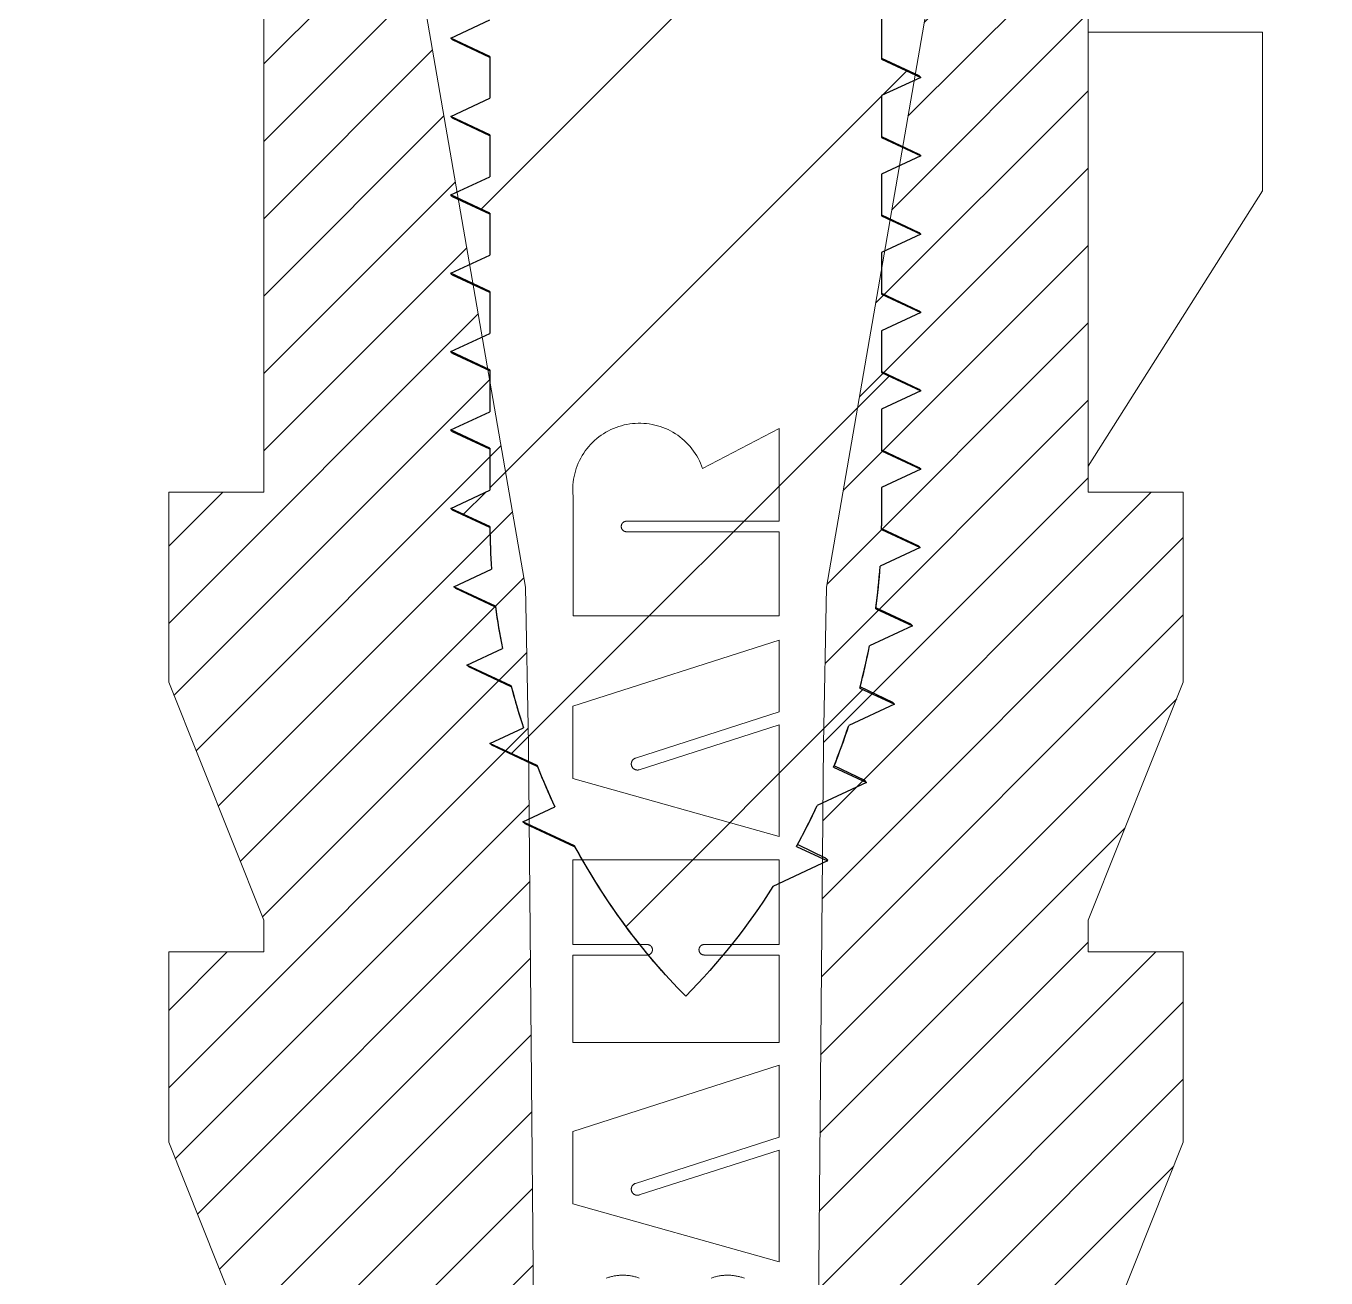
# Model space of a CAD drawing. Header units: millimetres. Extents: x 0 to 1787, y -410 to 0.
# Drawn here: x 1588.84 to 1597.14, y -301.72 to -293.73 of the extents above; entities that cross this region are included whole.
import ezdxf

# ---------------------------------------------------------------- set-up
doc = ezdxf.new("R2010")
doc.units = ezdxf.units.MM
doc.header["$MEASUREMENT"] = 0
doc.layers.get('0').update_dxf_attribs({"linetype": 'CONTINUOUS'})
doc.layers.add('hatch', color=56, linetype='CONTINUOUS', lineweight=9)
doc.layers.add('part', color=7, linetype='CONTINUOUS', lineweight=20)

# ---------------------------------------------------------------- blocks, each defined once
blk = doc.blocks.new('*U23')
at = {"layer": 'hatch'}
h = blk.add_hatch(dxfattribs=at)
h.set_pattern_fill('DEFAULT__3', color=2, scale=0.34925, angle=45, style=0)
h.set_pattern_definition([(45, (-417.5015, -92.55667), (-0.24695704, 0.24695704), [])])
edge = h.paths.add_edge_path()
edge.add_line((0.9994, -14.168), (2.5731, -5.06))
edge.add_line((2.5731, -5.06), (2.6692, -0.3569))
edge.add_spline(control_points=[(2.6692, -0.3569), (2.6735, -0.1469), (2.8235, 0), (3.0335, 0)], knot_values=[0, 0, 0, 0, 1, 1, 1, 1], degree=3, periodic=0)
edge.add_line((3.0335, 0), (4.1872, 0))
edge.add_line((4.1872, 0), (4.1872, -0.2024))
edge.add_line((4.1872, -0.2024), (3.0234, -0.8372))
edge.add_line((3.0234, -0.8372), (3.0234, -3.7444))
edge.add_line((3.0234, -3.7444), (3.2764, -5.9708))
edge.add_line((3.2764, -5.9708), (2.6692, -7.4888))
edge.add_line((2.6692, -7.4888), (2.6692, -7.6912))
edge.add_line((2.6692, -7.6912), (3.2764, -7.6912))
edge.add_line((3.2764, -7.6912), (3.2764, -8.9056))
edge.add_line((3.2764, -8.9056), (2.6692, -10.4236))
edge.add_line((2.6692, -10.4236), (2.6692, -10.626))
edge.add_line((2.6692, -10.626), (2.6692, -13.3962))
edge.add_line((2.6692, -13.3962), (2.6692, -13.5608))
edge.add_line((2.6692, -13.5608), (3.2764, -13.5608))
edge.add_line((3.2764, -13.5608), (3.2764, -14.7752))
edge.add_line((3.2764, -14.7752), (2.6692, -16.2932))
edge.add_line((2.6692, -16.2932), (2.6692, -16.4956))
edge.add_line((2.6692, -16.4956), (3.2764, -16.4956))
edge.add_line((3.2764, -16.4956), (3.2764, -17.71))
edge.add_line((3.2764, -17.71), (2.6692, -19.228))
edge.add_line((2.6692, -19.228), (2.6692, -22.3652))
edge.add_line((2.6692, -22.3652), (3.2764, -22.3652))
edge.add_line((3.2764, -22.3652), (3.2764, -23.5796))
edge.add_line((3.2764, -23.5796), (2.7045, -25.0093))
edge.add_line((2.7045, -25.0093), (3.2733, -25.2163))
edge.add_line((3.2733, -25.2163), (2.9728, -26.9192))
edge.add_line((2.9728, -26.9192), (2.9728, -28.6396))
edge.add_line((2.9728, -28.6396), (2.7198, -30.0564))
edge.add_line((2.7198, -30.0564), (1.3536, -30.0564))
edge.add_line((1.3536, -30.0564), (1.3536, -31.0684))
edge.add_line((1.3536, -31.0684), (0.8476, -31.0684))
edge.add_line((0.8476, -31.0684), (0.8476, -30.0564))
edge.add_line((0.8476, -30.0564), (0.9789, -15.1667))
edge.add_line((0.9789, -15.1667), (0.9994, -14.168))
edge = h.paths.add_edge_path()
edge.add_line((-0.9234, -14.168), (-2.4971, -5.06))
edge.add_line((-2.4971, -5.06), (-2.5933, -0.3569))
edge.add_spline(control_points=[(-2.5933, -0.3569), (-2.5976, -0.1469), (-2.7476, 0), (-2.9576, 0)], knot_values=[0, 0, 0, 0, 1, 1, 1, 1], degree=3, periodic=0)
edge.add_line((-2.9576, 0), (-4.1112, 0))
edge.add_line((-4.1112, 0), (-4.1112, -0.2024))
edge.add_line((-4.1112, -0.2024), (-2.9474, -0.8372))
edge.add_line((-2.9474, -0.8372), (-2.9474, -3.7444))
edge.add_line((-2.9474, -3.7444), (-3.2004, -5.9708))
edge.add_line((-3.2004, -5.9708), (-2.5932, -7.4888))
edge.add_line((-2.5932, -7.4888), (-2.5932, -7.6912))
edge.add_line((-2.5932, -7.6912), (-3.2004, -7.6912))
edge.add_line((-3.2004, -7.6912), (-3.2004, -8.9056))
edge.add_line((-3.2004, -8.9056), (-2.5932, -10.4236))
edge.add_line((-2.5932, -10.4236), (-2.5932, -13.5608))
edge.add_line((-2.5932, -13.5608), (-3.2004, -13.5608))
edge.add_line((-3.2004, -13.5608), (-3.2004, -14.7752))
edge.add_line((-3.2004, -14.7752), (-2.5932, -16.2932))
edge.add_line((-2.5932, -16.2932), (-2.5932, -16.4956))
edge.add_line((-2.5932, -16.4956), (-3.2004, -16.4956))
edge.add_line((-3.2004, -16.4956), (-3.2004, -17.71))
edge.add_line((-3.2004, -17.71), (-2.5932, -19.228))
edge.add_line((-2.5932, -19.228), (-2.5932, -19.4304))
edge.add_line((-2.5932, -19.4304), (-2.5932, -22.2006))
edge.add_line((-2.5932, -22.2006), (-2.5932, -22.3652))
edge.add_line((-2.5932, -22.3652), (-3.2004, -22.3652))
edge.add_line((-3.2004, -22.3652), (-3.2004, -23.5796))
edge.add_line((-3.2004, -23.5796), (-2.6286, -25.0093))
edge.add_line((-2.6286, -25.0093), (-3.1974, -25.2163))
edge.add_line((-3.1974, -25.2163), (-2.8968, -26.9192))
edge.add_line((-2.8968, -26.9192), (-2.8968, -28.6396))
edge.add_line((-2.8968, -28.6396), (-2.6438, -30.0564))
edge.add_line((-2.6438, -30.0564), (-1.2776, -30.0564))
edge.add_line((-1.2776, -30.0564), (-1.2776, -31.0684))
edge.add_line((-1.2776, -31.0684), (-0.7716, -31.0684))
edge.add_line((-0.7716, -31.0684), (-0.7716, -30.0564))
edge.add_line((-0.7716, -30.0564), (-0.903, -15.1667))
edge.add_line((-0.903, -15.1667), (-0.9234, -14.168))
at = {"layer": 'part', "color": 7, "linetype": 'Continuous'}
for p, q in [((-0.9234, -14.168), (-2.4971, -5.06)), ((-0.9234, -14.168), (-2.4971, -5.06)), ((0.9994, -14.168), (2.5731, -5.06)), ((0.9994, -14.168), (2.5731, -5.06)), ((-2.5932, -13.5608), (-2.5932, -10.4236)), ((-2.5932, -13.5608), (-2.5932, -10.4236)), ((2.6692, -10.4236), (2.6692, -13.5608)), ((2.6692, -10.4236), (2.6692, -10.626)), ((2.6692, -10.626), (3.7824, -10.626)), ((2.6692, -10.626), (2.6692, -13.3962)), ((3.7824, -11.638), (3.7824, -10.626)), ((3.7824, -11.638), (2.6692, -13.3962)), ((0.6958, -13.156), (0.2076, -13.4105)), ((0.6958, -13.7473), (0.6958, -13.156)), ((2.6692, -13.3962), (2.6692, -13.5608)), ((-3.2004, -13.5608), (-2.5932, -13.5608)), ((-3.2004, -13.5608), (-2.5932, -13.5608)), ((-3.2004, -14.7752), (-3.2004, -13.5608)), ((-3.2004, -14.7752), (-3.2004, -13.5608)), ((-0.6195, -14.3517), (-0.6195, -13.5867)), ((2.6692, -13.5608), (3.2764, -13.5608)), ((2.6692, -13.5608), (3.2764, -13.5608)), ((3.2764, -14.7752), (3.2764, -13.5608)), ((3.2764, -14.7752), (3.2764, -13.5608)), ((0.6958, -13.7473), (-0.278, -13.7473)), ((0.6958, -13.8143), (-0.278, -13.8143)), ((0.6958, -14.3517), (0.6958, -13.8143)), ((-0.9234, -14.168), (-0.903, -15.1667)), ((-0.9234, -14.168), (-0.903, -15.1667)), ((0.9994, -14.168), (0.9789, -15.1667)), ((0.9994, -14.168), (0.9789, -15.1667)), ((-0.6195, -14.3517), (0.6958, -14.3517)), ((0.6958, -14.5056), (-0.6198, -14.9269)), ((0.6958, -14.964), (0.6958, -14.5056)), ((-2.5932, -16.2932), (-3.2004, -14.7752)), ((-2.5932, -16.2932), (-3.2004, -14.7752)), ((2.6692, -16.2932), (3.2764, -14.7752)), ((2.6692, -16.2932), (3.2764, -14.7752)), ((-0.6198, -15.3896), (-0.6198, -14.9269)), ((0.6958, -14.964), (-0.2203, -15.2586)), ((0.6958, -15.0461), (-0.1964, -15.333)), ((0.6958, -15.7586), (0.6958, -15.0461)), ((-0.7716, -30.0564), (-0.903, -15.1667)), ((-0.7716, -30.0564), (-0.903, -15.1667)), ((0.8476, -30.0564), (0.9789, -15.1667)), ((0.8476, -30.0564), (0.9789, -15.1667)), ((-0.6198, -15.3896), (0.6958, -15.7586)), ((-0.6198, -15.9089), (-0.6198, -16.4482)), ((0.6958, -15.9089), (-0.6198, -15.9089)), ((0.6958, -16.4482), (0.6958, -15.9089)), ((-2.5932, -16.4956), (-2.5932, -16.2932)), ((-2.5932, -16.4956), (-2.5932, -16.2932)), ((2.6692, -16.2932), (2.6692, -16.4956)), ((2.6692, -16.2932), (2.6692, -16.4956)), ((-3.2004, -16.4956), (-2.5932, -16.4956)), ((-3.2004, -16.4956), (-2.5932, -16.4956)), ((-3.2004, -17.71), (-3.2004, -16.4956)), ((-3.2004, -17.71), (-3.2004, -16.4956)), ((-0.6198, -16.4482), (-0.1459, -16.4482)), ((0.6958, -16.4482), (0.2181, -16.4482)), ((2.6692, -16.4956), (3.2764, -16.4956)), ((2.6692, -16.4956), (3.2764, -16.4956)), ((3.2764, -17.71), (3.2764, -16.4956)), ((3.2764, -17.71), (3.2764, -16.4956)), ((-0.6198, -16.5152), (-0.6198, -17.0727)), ((-0.6198, -16.5152), (-0.1459, -16.5152)), ((0.6958, -16.5152), (0.2181, -16.5152)), ((0.6958, -17.0727), (0.6958, -16.5152)), ((-0.6198, -17.0727), (0.6958, -17.0727)), ((0.6958, -17.2191), (-0.6198, -17.6404)), ((0.6958, -17.6775), (0.6958, -17.2191)), ((-0.6198, -18.1031), (-0.6198, -17.6404)), ((-2.5932, -19.228), (-3.2004, -17.71)), ((-2.5932, -19.228), (-3.2004, -17.71)), ((0.6958, -17.6775), (-0.2203, -17.9721)), ((2.6692, -19.228), (3.2764, -17.71)), ((2.6692, -19.228), (3.2764, -17.71)), ((0.6958, -17.7596), (-0.1964, -18.0465)), ((0.6958, -18.4721), (0.6958, -17.7596)), ((-0.6198, -18.1031), (0.6958, -18.4721)), ((-0.4015, -18.5751), (-0.407, -18.5771)), ((-0.3959, -18.5733), (-0.4015, -18.5751)), ((-0.3903, -18.5715), (-0.3959, -18.5733)), ((-0.3847, -18.5699), (-0.3903, -18.5715)), ((-0.3791, -18.5683), (-0.3847, -18.5699)), ((-0.3734, -18.5669), (-0.3791, -18.5683)), ((-0.3678, -18.5656), (-0.3734, -18.5669)), ((-0.3622, -18.5644), (-0.3678, -18.5656)), ((-0.3565, -18.5633), (-0.3622, -18.5644)), ((-0.3507, -18.5623), (-0.3565, -18.5633)), ((-0.3451, -18.5614), (-0.3507, -18.5623)), ((-0.3393, -18.5606), (-0.3451, -18.5614)), ((-0.3336, -18.56), (-0.3393, -18.5606)), ((-0.3279, -18.5594), (-0.3336, -18.56)), ((-0.3222, -18.5589), (-0.3279, -18.5594)), ((-0.3164, -18.5586), (-0.3222, -18.5589)), ((-0.3107, -18.5584), (-0.3164, -18.5586)), ((-0.3049, -18.5582), (-0.3107, -18.5584)), ((-0.2992, -18.5582), (-0.3049, -18.5582)), ((-0.2934, -18.5583), (-0.2992, -18.5582)), ((-0.2877, -18.5585), (-0.2934, -18.5583)), ((-0.2819, -18.5588), (-0.2877, -18.5585)), ((-0.2761, -18.5592), (-0.2819, -18.5588)), ((-0.2704, -18.5598), (-0.2761, -18.5592)), ((-0.2646, -18.5604), (-0.2704, -18.5598)), ((-0.2589, -18.5611), (-0.2646, -18.5604)), ((-0.2532, -18.562), (-0.2589, -18.5611)), ((-0.2474, -18.563), (-0.2532, -18.562)), ((-0.2416, -18.564), (-0.2474, -18.563)), ((-0.236, -18.5652), (-0.2416, -18.564)), ((-0.2302, -18.5665), (-0.236, -18.5652)), ((-0.2245, -18.5679), (-0.2302, -18.5665)), ((-0.2189, -18.5694), (-0.2245, -18.5679)), ((-0.2131, -18.571), (-0.2189, -18.5694)), ((-0.2074, -18.5727), (-0.2131, -18.571)), ((-0.2018, -18.5745), (-0.2074, -18.5727)), ((-0.1961, -18.5765), (-0.2018, -18.5745)), ((0.2687, -18.5744), (0.2631, -18.5764)), ((0.2743, -18.5726), (0.2687, -18.5744)), ((0.2799, -18.5709), (0.2743, -18.5726)), ((0.2855, -18.5693), (0.2799, -18.5709)), ((0.2911, -18.5678), (0.2855, -18.5693)), ((0.2968, -18.5664), (0.2911, -18.5678)), ((0.3024, -18.5651), (0.2968, -18.5664)), ((0.3081, -18.564), (0.3024, -18.5651)), ((0.3138, -18.5629), (0.3081, -18.564)), ((0.3195, -18.5619), (0.3138, -18.5629)), ((0.3252, -18.5611), (0.3195, -18.5619)), ((0.331, -18.5604), (0.3252, -18.5611)), ((0.3366, -18.5597), (0.331, -18.5604)), ((0.3424, -18.5592), (0.3366, -18.5597)), ((0.3482, -18.5588), (0.3424, -18.5592)), ((0.3539, -18.5585), (0.3482, -18.5588)), ((0.3596, -18.5583), (0.3539, -18.5585)), ((0.3654, -18.5582), (0.3596, -18.5583)), ((0.3711, -18.5582), (0.3654, -18.5582)), ((0.3769, -18.5584), (0.3711, -18.5582)), ((0.3827, -18.5586), (0.3769, -18.5584)), ((0.3884, -18.559), (0.3827, -18.5586)), ((0.3942, -18.5594), (0.3884, -18.559)), ((0.4, -18.56), (0.3942, -18.5594)), ((0.4057, -18.5607), (0.4, -18.56)), ((0.4115, -18.5615), (0.4057, -18.5607)), ((0.4173, -18.5624), (0.4115, -18.5615)), ((0.4229, -18.5634), (0.4173, -18.5624)), ((0.4287, -18.5645), (0.4229, -18.5634)), ((0.4345, -18.5657), (0.4287, -18.5645)), ((0.4402, -18.567), (0.4345, -18.5657)), ((0.4459, -18.5685), (0.4402, -18.567)), ((0.4516, -18.57), (0.4459, -18.5685)), ((0.4573, -18.5717), (0.4516, -18.57)), ((0.4629, -18.5734), (0.4573, -18.5717)), ((0.4686, -18.5753), (0.4629, -18.5734)), ((0.4743, -18.5773), (0.4686, -18.5753))]:
    blk.add_line(p, q, dxfattribs=at)
for points in [[(-0.6195, -13.5867), (-0.6208, -13.5688), (-0.6213, -13.5509), (-0.6211, -13.533), (-0.6201, -13.5151), (-0.6183, -13.4972), (-0.6158, -13.4795), (-0.6126, -13.4618), (-0.6086, -13.4444), (-0.6039, -13.4271), (-0.5985, -13.41), (-0.5923, -13.3931), (-0.5855, -13.3765), (-0.5779, -13.3603), (-0.5697, -13.3443), (-0.5608, -13.3288), (-0.5513, -13.3136), (-0.5411, -13.2988), (-0.5303, -13.2845), (-0.519, -13.2706), (-0.507, -13.2573), (-0.4945, -13.2444), (-0.4815, -13.2321), (-0.4679, -13.2203), (-0.4539, -13.2091), (-0.4394, -13.1986), (-0.4245, -13.1886), (-0.4092, -13.1793), (-0.3935, -13.1706), (-0.3775, -13.1626), (-0.3611, -13.1553), (-0.3444, -13.1487), (-0.3275, -13.1427), (-0.3103, -13.1375), (-0.293, -13.1331), (-0.2754, -13.1293), (-0.2578, -13.1263), (-0.24, -13.1241), (-0.2221, -13.1226), (-0.2042, -13.1219), (-0.1863, -13.1219), (-0.1683, -13.1226), (-0.1505, -13.1242), (-0.1327, -13.1264), (-0.115, -13.1294), (-0.0975, -13.1332), (-0.0801, -13.1377), (-0.063, -13.1429), (-0.046, -13.1489), (-0.0294, -13.1555), (-0.013, -13.1629), (0.003, -13.1709), (0.0187, -13.1796), (0.034, -13.1889), (0.0489, -13.1989), (0.0634, -13.2095), (0.0774, -13.2207), (0.0909, -13.2325), (0.1039, -13.2448), (0.1164, -13.2577), (0.1283, -13.2711), (0.1397, -13.285), (0.1504, -13.2993), (0.1606, -13.3141), (0.1701, -13.3293), (0.1789, -13.3449), (0.1871, -13.3608), (0.1947, -13.3771), (0.2015, -13.3937), (0.2076, -13.4105)], [(-0.278, -13.8143), (-0.2794, -13.8142), (-0.2808, -13.8142), (-0.2822, -13.814), (-0.2836, -13.8138), (-0.285, -13.8135), (-0.2863, -13.8132), (-0.2877, -13.8128), (-0.289, -13.8124), (-0.2903, -13.8119), (-0.2916, -13.8114), (-0.2929, -13.8108), (-0.2941, -13.8101), (-0.2954, -13.8094), (-0.2965, -13.8087), (-0.2977, -13.8079), (-0.2988, -13.807), (-0.2999, -13.8061), (-0.3009, -13.8052), (-0.3019, -13.8042), (-0.3029, -13.8032), (-0.3038, -13.8021), (-0.3047, -13.801), (-0.3055, -13.7999), (-0.3063, -13.7987), (-0.307, -13.7975), (-0.3077, -13.7963), (-0.3083, -13.795), (-0.3089, -13.7938), (-0.3094, -13.7925), (-0.3099, -13.7911), (-0.3103, -13.7898), (-0.3106, -13.7884), (-0.3109, -13.7871), (-0.3111, -13.7857), (-0.3113, -13.7843), (-0.3114, -13.7829), (-0.3115, -13.7815), (-0.3115, -13.7801), (-0.3114, -13.7787), (-0.3113, -13.7773), (-0.3111, -13.7759), (-0.3109, -13.7745), (-0.3106, -13.7731), (-0.3103, -13.7718), (-0.3099, -13.7704), (-0.3094, -13.7691), (-0.3089, -13.7678), (-0.3083, -13.7665), (-0.3077, -13.7653), (-0.307, -13.764), (-0.3063, -13.7628), (-0.3055, -13.7617), (-0.3047, -13.7605), (-0.3038, -13.7594), (-0.3029, -13.7584), (-0.3019, -13.7573), (-0.3009, -13.7564), (-0.2999, -13.7554), (-0.2988, -13.7545), (-0.2977, -13.7537), (-0.2965, -13.7529), (-0.2954, -13.7521), (-0.2941, -13.7514), (-0.2929, -13.7508), (-0.2916, -13.7502), (-0.2903, -13.7496), (-0.289, -13.7492), (-0.2877, -13.7487), (-0.2863, -13.7483), (-0.285, -13.748), (-0.2836, -13.7478), (-0.2822, -13.7476), (-0.2808, -13.7474), (-0.2794, -13.7473), (-0.278, -13.7473)], [(-0.1964, -15.333), (-0.198, -15.3335), (-0.1996, -15.3339), (-0.2013, -15.3343), (-0.2029, -15.3345), (-0.2046, -15.3347), (-0.2063, -15.3348), (-0.208, -15.3349), (-0.2097, -15.3349), (-0.2113, -15.3348), (-0.213, -15.3346), (-0.2147, -15.3344), (-0.2163, -15.3341), (-0.218, -15.3337), (-0.2196, -15.3332), (-0.2212, -15.3327), (-0.2228, -15.3321), (-0.2243, -15.3315), (-0.2258, -15.3308), (-0.2273, -15.33), (-0.2288, -15.3291), (-0.2302, -15.3282), (-0.2316, -15.3273), (-0.2329, -15.3262), (-0.2342, -15.3251), (-0.2354, -15.324), (-0.2366, -15.3228), (-0.2378, -15.3216), (-0.2388, -15.3203), (-0.2399, -15.319), (-0.2408, -15.3176), (-0.2417, -15.3162), (-0.2426, -15.3147), (-0.2434, -15.3132), (-0.2441, -15.3117), (-0.2447, -15.3101), (-0.2453, -15.3086), (-0.2458, -15.307), (-0.2463, -15.3053), (-0.2467, -15.3037), (-0.247, -15.302), (-0.2472, -15.3004), (-0.2474, -15.2987), (-0.2474, -15.297), (-0.2475, -15.2953), (-0.2474, -15.2937), (-0.2473, -15.292), (-0.2471, -15.2903), (-0.2468, -15.2887), (-0.2465, -15.287), (-0.246, -15.2854), (-0.2456, -15.2838), (-0.245, -15.2822), (-0.2444, -15.2806), (-0.2437, -15.2791), (-0.243, -15.2776), (-0.2421, -15.2761), (-0.2413, -15.2747), (-0.2403, -15.2733), (-0.2393, -15.2719), (-0.2383, -15.2706), (-0.2372, -15.2693), (-0.236, -15.2681), (-0.2348, -15.267), (-0.2335, -15.2659), (-0.2322, -15.2648), (-0.2308, -15.2638), (-0.2294, -15.2629), (-0.228, -15.262), (-0.2265, -15.2612), (-0.225, -15.2604), (-0.2235, -15.2597), (-0.2219, -15.2591), (-0.2203, -15.2586)], [(-0.1459, -16.4482), (-0.1445, -16.4482), (-0.1431, -16.4483), (-0.1417, -16.4485), (-0.1403, -16.4487), (-0.1389, -16.4489), (-0.1376, -16.4493), (-0.1362, -16.4496), (-0.1349, -16.4501), (-0.1336, -16.4506), (-0.1323, -16.4511), (-0.131, -16.4517), (-0.1298, -16.4523), (-0.1286, -16.453), (-0.1274, -16.4538), (-0.1262, -16.4546), (-0.1251, -16.4554), (-0.124, -16.4563), (-0.123, -16.4573), (-0.122, -16.4583), (-0.121, -16.4593), (-0.1201, -16.4603), (-0.1192, -16.4614), (-0.1184, -16.4626), (-0.1176, -16.4638), (-0.1169, -16.465), (-0.1162, -16.4662), (-0.1156, -16.4674), (-0.115, -16.4687), (-0.1145, -16.47), (-0.1141, -16.4713), (-0.1137, -16.4727), (-0.1133, -16.474), (-0.113, -16.4754), (-0.1128, -16.4768), (-0.1126, -16.4782), (-0.1125, -16.4796), (-0.1124, -16.481), (-0.1124, -16.4824), (-0.1125, -16.4838), (-0.1126, -16.4852), (-0.1128, -16.4866), (-0.113, -16.488), (-0.1133, -16.4893), (-0.1137, -16.4907), (-0.1141, -16.492), (-0.1145, -16.4934), (-0.115, -16.4947), (-0.1156, -16.496), (-0.1162, -16.4972), (-0.1169, -16.4984), (-0.1176, -16.4996), (-0.1184, -16.5008), (-0.1192, -16.5019), (-0.1201, -16.503), (-0.121, -16.5041), (-0.122, -16.5051), (-0.123, -16.5061), (-0.124, -16.5071), (-0.1251, -16.5079), (-0.1262, -16.5088), (-0.1274, -16.5096), (-0.1286, -16.5103), (-0.1298, -16.511), (-0.131, -16.5117), (-0.1323, -16.5123), (-0.1336, -16.5128), (-0.1349, -16.5133), (-0.1362, -16.5138), (-0.1376, -16.5141), (-0.1389, -16.5145), (-0.1403, -16.5147), (-0.1417, -16.5149), (-0.1431, -16.5151), (-0.1445, -16.5152), (-0.1459, -16.5152)], [(0.2181, -16.5152), (0.2167, -16.5152), (0.2153, -16.5151), (0.2139, -16.5149), (0.2125, -16.5147), (0.2112, -16.5145), (0.2098, -16.5141), (0.2085, -16.5138), (0.2071, -16.5133), (0.2058, -16.5128), (0.2045, -16.5123), (0.2032, -16.5117), (0.202, -16.511), (0.2008, -16.5103), (0.1996, -16.5096), (0.1984, -16.5088), (0.1973, -16.5079), (0.1962, -16.5071), (0.1952, -16.5061), (0.1942, -16.5051), (0.1932, -16.5041), (0.1923, -16.503), (0.1915, -16.5019), (0.1906, -16.5008), (0.1899, -16.4996), (0.1891, -16.4984), (0.1885, -16.4972), (0.1878, -16.496), (0.1873, -16.4947), (0.1867, -16.4934), (0.1863, -16.492), (0.1859, -16.4907), (0.1855, -16.4893), (0.1852, -16.488), (0.185, -16.4866), (0.1848, -16.4852), (0.1847, -16.4838), (0.1846, -16.4824), (0.1846, -16.481), (0.1847, -16.4796), (0.1848, -16.4782), (0.185, -16.4768), (0.1852, -16.4754), (0.1855, -16.474), (0.1859, -16.4727), (0.1863, -16.4713), (0.1867, -16.47), (0.1873, -16.4687), (0.1878, -16.4674), (0.1885, -16.4662), (0.1891, -16.465), (0.1899, -16.4638), (0.1906, -16.4626), (0.1915, -16.4614), (0.1923, -16.4603), (0.1932, -16.4593), (0.1942, -16.4583), (0.1952, -16.4573), (0.1962, -16.4563), (0.1973, -16.4554), (0.1984, -16.4546), (0.1996, -16.4538), (0.2008, -16.453), (0.202, -16.4523), (0.2032, -16.4517), (0.2045, -16.4511), (0.2058, -16.4506), (0.2071, -16.4501), (0.2085, -16.4496), (0.2098, -16.4493), (0.2112, -16.4489), (0.2125, -16.4487), (0.2139, -16.4485), (0.2153, -16.4483), (0.2167, -16.4482), (0.2181, -16.4482)], [(-0.1964, -18.0465), (-0.198, -18.047), (-0.1996, -18.0474), (-0.2013, -18.0478), (-0.2029, -18.048), (-0.2046, -18.0482), (-0.2063, -18.0484), (-0.208, -18.0484), (-0.2097, -18.0484), (-0.2113, -18.0483), (-0.213, -18.0481), (-0.2147, -18.0479), (-0.2163, -18.0476), (-0.218, -18.0472), (-0.2196, -18.0468), (-0.2212, -18.0462), (-0.2228, -18.0457), (-0.2243, -18.045), (-0.2258, -18.0443), (-0.2273, -18.0435), (-0.2288, -18.0427), (-0.2302, -18.0417), (-0.2316, -18.0408), (-0.2329, -18.0397), (-0.2342, -18.0387), (-0.2354, -18.0375), (-0.2366, -18.0363), (-0.2378, -18.0351), (-0.2388, -18.0338), (-0.2399, -18.0325), (-0.2408, -18.0311), (-0.2417, -18.0297), (-0.2426, -18.0282), (-0.2434, -18.0267), (-0.2441, -18.0252), (-0.2447, -18.0237), (-0.2453, -18.0221), (-0.2458, -18.0205), (-0.2463, -18.0189), (-0.2467, -18.0172), (-0.247, -18.0156), (-0.2472, -18.0139), (-0.2474, -18.0122), (-0.2474, -18.0105), (-0.2475, -18.0089), (-0.2474, -18.0072), (-0.2473, -18.0055), (-0.2471, -18.0038), (-0.2468, -18.0022), (-0.2465, -18.0005), (-0.246, -17.9989), (-0.2456, -17.9973), (-0.245, -17.9957), (-0.2444, -17.9941), (-0.2437, -17.9926), (-0.243, -17.9911), (-0.2421, -17.9896), (-0.2413, -17.9882), (-0.2403, -17.9868), (-0.2393, -17.9854), (-0.2383, -17.9841), (-0.2372, -17.9829), (-0.236, -17.9816), (-0.2348, -17.9805), (-0.2335, -17.9794), (-0.2322, -17.9783), (-0.2308, -17.9773), (-0.2294, -17.9764), (-0.228, -17.9755), (-0.2265, -17.9747), (-0.225, -17.9739), (-0.2235, -17.9733), (-0.2219, -17.9726), (-0.2203, -17.9721)]]:
    blk.add_lwpolyline(points, dxfattribs=at)

msp = doc.modelspace()

# ---------------------------------------------------------------- hatches: boundary and pattern name
h = msp.add_hatch()
h.set_pattern_fill('DEFAULT__4', color=2, scale=1.296802, angle=45, style=0)
h.set_pattern_definition([(45, (1219.7938, -373.4207), (-0.9169777, 0.9169777), [])])
edge = h.paths.add_edge_path()
edge.add_line((1596.4513, -280.0225), (1594.4692, -280.0225))
edge.add_line((1594.4692, -280.0225), (1594.5513, -280.0607))
edge.add_line((1594.5513, -280.0607), (1594.3013, -280.1773))
edge.add_line((1594.3013, -280.1773), (1594.3013, -280.4442))
edge.add_line((1594.3013, -280.4442), (1594.5513, -280.5607))
edge.add_line((1594.5513, -280.5607), (1594.3013, -280.6773))
edge.add_line((1594.3013, -280.6773), (1594.3013, -280.9442))
edge.add_line((1594.3013, -280.9442), (1594.5513, -281.0607))
edge.add_line((1594.5513, -281.0607), (1594.3013, -281.1773))
edge.add_line((1594.3013, -281.1773), (1594.3013, -281.4442))
edge.add_line((1594.3013, -281.4442), (1594.5513, -281.5607))
edge.add_line((1594.5513, -281.5607), (1594.3013, -281.6773))
edge.add_line((1594.3013, -281.6773), (1594.3013, -281.9442))
edge.add_line((1594.3013, -281.9442), (1594.5513, -282.0607))
edge.add_line((1594.5513, -282.0607), (1594.3013, -282.1773))
edge.add_line((1594.3013, -282.1773), (1594.3013, -282.4442))
edge.add_line((1594.3013, -282.4442), (1594.5513, -282.5607))
edge.add_line((1594.5513, -282.5607), (1594.3013, -282.6773))
edge.add_line((1594.3013, -282.6773), (1594.3013, -282.9442))
edge.add_line((1594.3013, -282.9442), (1594.5513, -283.0607))
edge.add_line((1594.5513, -283.0607), (1594.3013, -283.1773))
edge.add_line((1594.3013, -283.1773), (1594.3013, -283.4442))
edge.add_line((1594.3013, -283.4442), (1594.5513, -283.5607))
edge.add_line((1594.5513, -283.5607), (1594.3013, -283.6773))
edge.add_line((1594.3013, -283.6773), (1594.3013, -283.9442))
edge.add_line((1594.3013, -283.9442), (1594.5513, -284.0607))
edge.add_line((1594.5513, -284.0607), (1594.3013, -284.1773))
edge.add_line((1594.3013, -284.1773), (1594.3013, -284.4442))
edge.add_line((1594.3013, -284.4442), (1594.5513, -284.5607))
edge.add_line((1594.5513, -284.5607), (1594.3013, -284.6773))
edge.add_line((1594.3013, -284.6773), (1594.3013, -284.9442))
edge.add_line((1594.3013, -284.9442), (1594.5513, -285.0607))
edge.add_line((1594.5513, -285.0607), (1594.3013, -285.1773))
edge.add_line((1594.3013, -285.1773), (1594.3013, -285.4442))
edge.add_line((1594.3013, -285.4442), (1594.5513, -285.5607))
edge.add_line((1594.5513, -285.5607), (1594.3013, -285.6773))
edge.add_line((1594.3013, -285.6773), (1594.3013, -285.9442))
edge.add_line((1594.3013, -285.9442), (1594.5513, -286.0607))
edge.add_line((1594.5513, -286.0607), (1594.3013, -286.1773))
edge.add_line((1594.3013, -286.1773), (1594.3013, -286.4442))
edge.add_line((1594.3013, -286.4442), (1594.5513, -286.5607))
edge.add_line((1594.5513, -286.5607), (1594.3013, -286.6773))
edge.add_line((1594.3013, -286.6773), (1594.3013, -286.9442))
edge.add_line((1594.3013, -286.9442), (1594.5513, -287.0607))
edge.add_line((1594.5513, -287.0607), (1594.3013, -287.1773))
edge.add_line((1594.3013, -287.1773), (1594.3013, -287.4442))
edge.add_line((1594.3013, -287.4442), (1594.5513, -287.5607))
edge.add_line((1594.5513, -287.5607), (1594.3013, -287.6773))
edge.add_line((1594.3013, -287.6773), (1594.3013, -287.9442))
edge.add_line((1594.3013, -287.9442), (1594.5513, -288.0607))
edge.add_line((1594.5513, -288.0607), (1594.3013, -288.1773))
edge.add_line((1594.3013, -288.1773), (1594.3013, -288.4442))
edge.add_line((1594.3013, -288.4442), (1594.5513, -288.5607))
edge.add_line((1594.5513, -288.5607), (1594.3013, -288.6773))
edge.add_line((1594.3013, -288.6773), (1594.3013, -288.9442))
edge.add_line((1594.3013, -288.9442), (1594.5513, -289.0607))
edge.add_line((1594.5513, -289.0607), (1594.3013, -289.1773))
edge.add_line((1594.3013, -289.1773), (1594.3013, -289.4442))
edge.add_line((1594.3013, -289.4442), (1594.5513, -289.5607))
edge.add_line((1594.5513, -289.5607), (1594.3013, -289.6773))
edge.add_line((1594.3013, -289.6773), (1594.3013, -289.9442))
edge.add_line((1594.3013, -289.9442), (1594.5513, -290.0607))
edge.add_line((1594.5513, -290.0607), (1594.3013, -290.1773))
edge.add_line((1594.3013, -290.1773), (1594.3013, -290.4442))
edge.add_line((1594.3013, -290.4442), (1594.5513, -290.5607))
edge.add_line((1594.5513, -290.5607), (1594.3013, -290.6773))
edge.add_line((1594.3013, -290.6773), (1594.3013, -290.9442))
edge.add_line((1594.3013, -290.9442), (1594.5513, -291.0607))
edge.add_line((1594.5513, -291.0607), (1594.3013, -291.1773))
edge.add_line((1594.3013, -291.1773), (1594.3013, -291.4442))
edge.add_line((1594.3013, -291.4442), (1594.5513, -291.5607))
edge.add_line((1594.5513, -291.5607), (1594.3013, -291.6773))
edge.add_line((1594.3013, -291.6773), (1594.3013, -291.9442))
edge.add_line((1594.3013, -291.9442), (1594.5513, -292.0607))
edge.add_line((1594.5513, -292.0607), (1594.3013, -292.1773))
edge.add_line((1594.3013, -292.1773), (1594.3013, -292.4442))
edge.add_line((1594.3013, -292.4442), (1594.5513, -292.5607))
edge.add_line((1594.5513, -292.5607), (1594.3013, -292.6773))
edge.add_line((1594.3013, -292.6773), (1594.3013, -292.9442))
edge.add_line((1594.3013, -292.9442), (1594.5513, -293.0607))
edge.add_line((1594.5513, -293.0607), (1594.3013, -293.1773))
edge.add_line((1594.3013, -293.1773), (1594.3013, -293.4442))
edge.add_line((1594.3013, -293.4442), (1594.5513, -293.5607))
edge.add_line((1594.5513, -293.5607), (1594.3013, -293.6773))
edge.add_line((1594.3013, -293.6773), (1594.3013, -293.9442))
edge.add_line((1594.3013, -293.9442), (1594.5513, -294.0607))
edge.add_line((1594.5513, -294.0607), (1594.3013, -294.1773))
edge.add_line((1594.3013, -294.1773), (1594.3013, -294.4442))
edge.add_line((1594.3013, -294.4442), (1594.5513, -294.5607))
edge.add_line((1594.5513, -294.5607), (1594.3013, -294.6773))
edge.add_line((1594.3013, -294.6773), (1594.3013, -294.9442))
edge.add_line((1594.3013, -294.9442), (1594.5513, -295.0607))
edge.add_line((1594.5513, -295.0607), (1594.3013, -295.1773))
edge.add_line((1594.3013, -295.1773), (1594.3013, -295.4442))
edge.add_line((1594.3013, -295.4442), (1594.5513, -295.5607))
edge.add_line((1594.5513, -295.5607), (1594.3013, -295.6773))
edge.add_line((1594.3013, -295.6773), (1594.3013, -295.9442))
edge.add_line((1594.3013, -295.9442), (1594.5513, -296.0607))
edge.add_line((1594.5513, -296.0607), (1594.3013, -296.1773))
edge.add_line((1594.3013, -296.1773), (1594.3013, -296.4442))
edge.add_line((1594.3013, -296.4442), (1594.5513, -296.5607))
edge.add_line((1594.5513, -296.5607), (1594.3013, -296.6773))
edge.add_line((1594.3013, -296.6773), (1594.3013, -296.9225))
edge.add_arc((1590.6537, -296.9225), 3.6475, 359.64129, 359.99983, ccw=False)
edge.add_line((1594.3012, -296.9453), (1594.5487, -297.0607))
edge.add_line((1594.5487, -297.0607), (1594.2923, -297.1803))
edge.add_arc((1590.3293, -296.9058), 3.9725, 352.10251, 356.03772, ccw=False)
edge.add_line((1594.2641, -297.4516), (1594.4981, -297.5607))
edge.add_line((1594.4981, -297.5607), (1594.2243, -297.6884))
edge.add_arc((1589.9748, -296.8475), 4.3319, 345.15264, 348.80682, ccw=False)
edge.add_line((1594.1621, -297.9575), (1594.3835, -298.0607))
edge.add_line((1594.3835, -298.0607), (1594.0914, -298.1969))
edge.add_arc((1589.7708, -296.789), 4.5442, 338.38643, 341.95169, ccw=False)
edge.add_line((1593.9955, -298.4629), (1594.2054, -298.5607))
edge.add_line((1594.2054, -298.5607), (1593.8902, -298.7077))
edge.add_arc((1589.765, -296.7889), 4.5496, 331.37807, 335.05452, ccw=False)
edge.add_line((1593.7586, -298.9683), (1593.9569, -299.0607))
edge.add_line((1593.9569, -299.0607), (1593.6083, -299.2233))
edge.add_spline(control_points=[(1593.6083, -299.2233), (1593.4461, -299.4786), (1593.2591, -299.7147), (1593.0513, -299.9224)], knot_values=[0, 0, 0, 0, 1, 1, 1, 1], degree=3, periodic=0)
edge.add_spline(control_points=[(1593.0512, -299.9224), (1592.7749, -299.6461), (1592.5353, -299.3198), (1592.3419, -298.9647)], knot_values=[0, 0, 0, 0, 1, 1, 1, 1], degree=3, periodic=0)
edge.add_line((1592.3419, -298.9647), (1592.0118, -298.8107))
edge.add_line((1592.0118, -298.8107), (1592.216, -298.7155))
edge.add_arc((1596.3613, -296.7776), 4.5759, 201.46317, 205.05631, ccw=False)
edge.add_line((1592.1027, -298.4519), (1591.7999, -298.3107))
edge.add_line((1591.7999, -298.3107), (1592.0155, -298.2102))
edge.add_arc((1596.2521, -296.8149), 4.4605, 194.64307, 198.22889, ccw=False)
edge.add_line((1591.9365, -297.9425), (1591.6539, -297.8107))
edge.add_line((1591.6539, -297.8107), (1591.8814, -297.7046))
edge.add_arc((1595.9654, -296.8798), 4.1664, 187.6488, 191.41879, ccw=False)
edge.add_line((1591.836, -297.4343), (1591.571, -297.3107))
edge.add_line((1591.571, -297.3107), (1591.8115, -297.1986))
edge.add_arc((1595.561, -296.9209), 3.7597, 180.09818, 184.23612, ccw=False)
edge.add_line((1591.8013, -296.9273), (1591.5513, -296.8107))
edge.add_line((1591.5513, -296.8107), (1591.8013, -296.6942))
edge.add_line((1591.8013, -296.6942), (1591.8013, -296.4273))
edge.add_line((1591.8013, -296.4273), (1591.5513, -296.3107))
edge.add_line((1591.5513, -296.3107), (1591.8013, -296.1942))
edge.add_line((1591.8013, -296.1942), (1591.8013, -295.9273))
edge.add_line((1591.8013, -295.9273), (1591.5513, -295.8107))
edge.add_line((1591.5513, -295.8107), (1591.8013, -295.6942))
edge.add_line((1591.8013, -295.6942), (1591.8013, -295.4273))
edge.add_line((1591.8013, -295.4273), (1591.5513, -295.3107))
edge.add_line((1591.5513, -295.3107), (1591.8013, -295.1942))
edge.add_line((1591.8013, -295.1942), (1591.8013, -294.9273))
edge.add_line((1591.8013, -294.9273), (1591.5513, -294.8107))
edge.add_line((1591.5513, -294.8107), (1591.8013, -294.6942))
edge.add_line((1591.8013, -294.6942), (1591.8013, -294.4273))
edge.add_line((1591.8013, -294.4273), (1591.5513, -294.3107))
edge.add_line((1591.5513, -294.3107), (1591.8013, -294.1942))
edge.add_line((1591.8013, -294.1942), (1591.8013, -293.9273))
edge.add_line((1591.8013, -293.9273), (1591.5513, -293.8107))
edge.add_line((1591.5513, -293.8107), (1591.8013, -293.6942))
edge.add_line((1591.8013, -293.6942), (1591.8013, -293.4273))
edge.add_line((1591.8013, -293.4273), (1591.5513, -293.3107))
edge.add_line((1591.5513, -293.3107), (1591.8013, -293.1942))
edge.add_line((1591.8013, -293.1942), (1591.8013, -292.9273))
edge.add_line((1591.8013, -292.9273), (1591.5513, -292.8107))
edge.add_line((1591.5513, -292.8107), (1591.8013, -292.6942))
edge.add_line((1591.8013, -292.6942), (1591.8013, -292.4273))
edge.add_line((1591.8013, -292.4273), (1591.5513, -292.3107))
edge.add_line((1591.5513, -292.3107), (1591.8013, -292.1942))
edge.add_line((1591.8013, -292.1942), (1591.8013, -291.9273))
edge.add_line((1591.8013, -291.9273), (1591.5513, -291.8107))
edge.add_line((1591.5513, -291.8107), (1591.8013, -291.6942))
edge.add_line((1591.8013, -291.6942), (1591.8013, -291.4273))
edge.add_line((1591.8013, -291.4273), (1591.5513, -291.3107))
edge.add_line((1591.5513, -291.3107), (1591.8013, -291.1942))
edge.add_line((1591.8013, -291.1942), (1591.8013, -290.9273))
edge.add_line((1591.8013, -290.9273), (1591.5513, -290.8107))
edge.add_line((1591.5513, -290.8107), (1591.8013, -290.6942))
edge.add_line((1591.8013, -290.6942), (1591.8013, -290.4273))
edge.add_line((1591.8013, -290.4273), (1591.5513, -290.3107))
edge.add_line((1591.5513, -290.3107), (1591.8013, -290.1942))
edge.add_line((1591.8013, -290.1942), (1591.8013, -289.9273))
edge.add_line((1591.8013, -289.9273), (1591.5513, -289.8107))
edge.add_line((1591.5513, -289.8107), (1591.8013, -289.6942))
edge.add_line((1591.8013, -289.6942), (1591.8013, -289.4273))
edge.add_line((1591.8013, -289.4273), (1591.5513, -289.3107))
edge.add_line((1591.5513, -289.3107), (1591.8013, -289.1942))
edge.add_line((1591.8013, -289.1942), (1591.8013, -288.9273))
edge.add_line((1591.8013, -288.9273), (1591.5513, -288.8107))
edge.add_line((1591.5513, -288.8107), (1591.8013, -288.6942))
edge.add_line((1591.8013, -288.6942), (1591.8013, -288.4273))
edge.add_line((1591.8013, -288.4273), (1591.5513, -288.3107))
edge.add_line((1591.5513, -288.3107), (1591.8013, -288.1942))
edge.add_line((1591.8013, -288.1942), (1591.8013, -287.9273))
edge.add_line((1591.8013, -287.9273), (1591.5513, -287.8107))
edge.add_line((1591.5513, -287.8107), (1591.8013, -287.6942))
edge.add_line((1591.8013, -287.6942), (1591.8013, -287.4273))
edge.add_line((1591.8013, -287.4273), (1591.5513, -287.3107))
edge.add_line((1591.5513, -287.3107), (1591.8013, -287.1942))
edge.add_line((1591.8013, -287.1942), (1591.8013, -286.9273))
edge.add_line((1591.8013, -286.9273), (1591.5513, -286.8107))
edge.add_line((1591.5513, -286.8107), (1591.8013, -286.6942))
edge.add_line((1591.8013, -286.6942), (1591.8013, -286.4273))
edge.add_line((1591.8013, -286.4273), (1591.5513, -286.3107))
edge.add_line((1591.5513, -286.3107), (1591.8013, -286.1942))
edge.add_line((1591.8013, -286.1942), (1591.8013, -285.9273))
edge.add_line((1591.8013, -285.9273), (1591.5513, -285.8107))
edge.add_line((1591.5513, -285.8107), (1591.8013, -285.6942))
edge.add_line((1591.8013, -285.6942), (1591.8013, -285.4273))
edge.add_line((1591.8013, -285.4273), (1591.5513, -285.3107))
edge.add_line((1591.5513, -285.3107), (1591.8013, -285.1942))
edge.add_line((1591.8013, -285.1942), (1591.8013, -284.9273))
edge.add_line((1591.8013, -284.9273), (1591.5513, -284.8107))
edge.add_line((1591.5513, -284.8107), (1591.8013, -284.6942))
edge.add_line((1591.8013, -284.6942), (1591.8013, -284.4273))
edge.add_line((1591.8013, -284.4273), (1591.5513, -284.3107))
edge.add_line((1591.5513, -284.3107), (1591.8013, -284.1942))
edge.add_line((1591.8013, -284.1942), (1591.8013, -283.9273))
edge.add_line((1591.8013, -283.9273), (1591.5513, -283.8107))
edge.add_line((1591.5513, -283.8107), (1591.8013, -283.6942))
edge.add_line((1591.8013, -283.6942), (1591.8013, -283.4273))
edge.add_line((1591.8013, -283.4273), (1591.5513, -283.3107))
edge.add_line((1591.5513, -283.3107), (1591.8013, -283.1942))
edge.add_line((1591.8013, -283.1942), (1591.8013, -282.9273))
edge.add_line((1591.8013, -282.9273), (1591.5513, -282.8107))
edge.add_line((1591.5513, -282.8107), (1591.8013, -282.6942))
edge.add_line((1591.8013, -282.6942), (1591.8013, -282.4273))
edge.add_line((1591.8013, -282.4273), (1591.5513, -282.3107))
edge.add_line((1591.5513, -282.3107), (1591.8013, -282.1942))
edge.add_line((1591.8013, -282.1942), (1591.8013, -281.9273))
edge.add_line((1591.8013, -281.9273), (1591.5513, -281.8107))
edge.add_line((1591.5513, -281.8107), (1591.8013, -281.6942))
edge.add_line((1591.8013, -281.6942), (1591.8013, -281.4273))
edge.add_line((1591.8013, -281.4273), (1591.5513, -281.3107))
edge.add_line((1591.5513, -281.3107), (1591.8013, -281.1942))
edge.add_line((1591.8013, -281.1942), (1591.8013, -280.9273))
edge.add_line((1591.8013, -280.9273), (1591.5513, -280.8107))
edge.add_line((1591.5513, -280.8107), (1591.8013, -280.6942))
edge.add_line((1591.8013, -280.6942), (1591.8013, -280.4273))
edge.add_line((1591.8013, -280.4273), (1591.5513, -280.3107))
edge.add_line((1591.5513, -280.3107), (1591.8013, -280.1942))
edge.add_line((1591.8013, -280.1942), (1591.8013, -280.0225))
edge.add_line((1591.8013, -280.0225), (1589.6513, -280.0225))
edge.add_spline(control_points=[(1589.5513, -279.9225), (1589.5513, -279.9811), (1589.5927, -280.0225), (1589.6513, -280.0225)], knot_values=[0, 0, 0, 0, 1, 1, 1, 1], degree=3, periodic=0)
edge.add_line((1589.5513, -279.9225), (1589.5513, -279.6225))
edge.add_spline(control_points=[(1589.6513, -279.5225), (1589.5927, -279.5225), (1589.5513, -279.5639), (1589.5513, -279.6225)], knot_values=[0, 0, 0, 0, 1, 1, 1, 1], degree=3, periodic=0)
edge.add_line((1589.6513, -279.5225), (1590.2795, -279.5225))
edge.add_spline(control_points=[(1590.2795, -279.5225), (1590.3569, -279.5225), (1590.4289, -279.4939), (1590.4852, -279.4408)], knot_values=[0, 0, 0, 0, 1, 1, 1, 1], degree=3, periodic=0)
edge.add_spline(control_points=[(1590.6901, -279.2614), (1590.6197, -279.3187), (1590.5514, -279.3786), (1590.4852, -279.4408)], knot_values=[0, 0, 0, 0, 1, 1, 1, 1], degree=3, periodic=0)
edge.add_spline(control_points=[(1590.6901, -279.2614), (1591.437, -279.578), (1592.2904, -279.7224), (1593.0506, -279.7225)], knot_values=[0, 0, 0, 0, 1, 1, 1, 1], degree=3, periodic=0)
edge.add_spline(control_points=[(1593.0519, -279.7225), (1593.8121, -279.7224), (1594.6655, -279.578), (1595.4124, -279.2614)], knot_values=[0, 0, 0, 0, 1, 1, 1, 1], degree=3, periodic=0)
edge.add_spline(control_points=[(1595.4124, -279.2614), (1595.4828, -279.3187), (1595.5512, -279.3786), (1595.6173, -279.4408)], knot_values=[0, 0, 0, 0, 1, 1, 1, 1], degree=3, periodic=0)
edge.add_spline(control_points=[(1595.823, -279.5225), (1595.7456, -279.5225), (1595.6736, -279.4939), (1595.6173, -279.4408)], knot_values=[0, 0, 0, 0, 1, 1, 1, 1], degree=3, periodic=0)
edge.add_line((1595.823, -279.5225), (1596.4513, -279.5225))
edge.add_spline(control_points=[(1596.4513, -279.5225), (1596.5098, -279.5225), (1596.5513, -279.5639), (1596.5513, -279.6225)], knot_values=[0, 0, 0, 0, 1, 1, 1, 1], degree=3, periodic=0)
edge.add_line((1596.5513, -279.6225), (1596.5513, -279.9225))
edge.add_spline(control_points=[(1596.5513, -279.9225), (1596.5513, -279.9811), (1596.5098, -280.0225), (1596.4513, -280.0225)], knot_values=[0, 0, 0, 0, 1, 1, 1, 1], degree=3, periodic=0)

# ---------------------------------------------------------------- linework, layer by layer
at = {"color": 7, "linetype": 'Continuous'}
for p, q in [((1594.3013, -293.6773), (1594.3013, -293.9442)), ((1594.3013, -293.6773), (1594.3013, -293.9442)), ((1591.5513, -293.8107), (1591.8013, -293.6942)), ((1591.5513, -293.8107), (1591.8013, -293.6942)), ((1591.5609, -293.8198), (1591.5513, -293.8107)), ((1591.8013, -293.9273), (1591.5513, -293.8107)), ((1591.8013, -293.9273), (1591.5513, -293.8107)), ((1591.5609, -293.8198), (1591.7992, -293.9317)), ((1591.8013, -293.9273), (1591.8013, -294.1942)), ((1591.8013, -293.9273), (1591.8013, -294.1942)), ((1594.3013, -293.9442), (1594.5513, -294.0607)), ((1594.3013, -293.9442), (1594.5513, -294.0607)), ((1594.5416, -294.0517), (1594.3033, -293.9397)), ((1594.5513, -294.0607), (1594.3013, -294.1773)), ((1594.5513, -294.0607), (1594.3013, -294.1773)), ((1594.5513, -294.0607), (1594.5416, -294.0517)), ((1594.3013, -294.1773), (1594.3013, -294.4442)), ((1594.3013, -294.1773), (1594.3013, -294.4442)), ((1591.5513, -294.3107), (1591.8013, -294.1942)), ((1591.5513, -294.3107), (1591.8013, -294.1942)), ((1591.5609, -294.3198), (1591.5513, -294.3107)), ((1591.8013, -294.4273), (1591.5513, -294.3107)), ((1591.8013, -294.4273), (1591.5513, -294.3107)), ((1591.5609, -294.3198), (1591.7992, -294.4317)), ((1591.8013, -294.4273), (1591.8013, -294.6942)), ((1591.8013, -294.4273), (1591.8013, -294.6942)), ((1594.3013, -294.4442), (1594.5513, -294.5607)), ((1594.3013, -294.4442), (1594.5513, -294.5607)), ((1594.5416, -294.5517), (1594.3033, -294.4397)), ((1594.5513, -294.5607), (1594.3013, -294.6773)), ((1594.5513, -294.5607), (1594.3013, -294.6773)), ((1594.5513, -294.5607), (1594.5416, -294.5517)), ((1591.5513, -294.8107), (1591.8013, -294.6942)), ((1591.5513, -294.8107), (1591.8013, -294.6942)), ((1594.3013, -294.6773), (1594.3013, -294.9442)), ((1594.3013, -294.6773), (1594.3013, -294.9442)), ((1591.5609, -294.8198), (1591.5513, -294.8107)), ((1591.8013, -294.9273), (1591.5513, -294.8107)), ((1591.8013, -294.9273), (1591.5513, -294.8107)), ((1591.5609, -294.8198), (1591.7992, -294.9317)), ((1591.8013, -294.9273), (1591.8013, -295.1942)), ((1591.8013, -294.9273), (1591.8013, -295.1942)), ((1594.3013, -294.9442), (1594.5513, -295.0607)), ((1594.3013, -294.9442), (1594.5513, -295.0607)), ((1594.5416, -295.0517), (1594.3033, -294.9397)), ((1594.5513, -295.0607), (1594.3013, -295.1773)), ((1594.5513, -295.0607), (1594.3013, -295.1773)), ((1591.5513, -295.3107), (1591.8013, -295.1942)), ((1591.5513, -295.3107), (1591.8013, -295.1942)), ((1594.3013, -295.1773), (1594.3013, -295.4442)), ((1594.3013, -295.1773), (1594.3013, -295.4442)), ((1591.5609, -295.3198), (1591.5513, -295.3107)), ((1591.8013, -295.4273), (1591.5513, -295.3107)), ((1591.8013, -295.4273), (1591.5513, -295.3107)), ((1591.5609, -295.3198), (1591.7992, -295.4317)), ((1591.8013, -295.4273), (1591.8013, -295.6942)), ((1591.8013, -295.4273), (1591.8013, -295.6942)), ((1594.3013, -295.4442), (1594.5513, -295.5607)), ((1594.3013, -295.4442), (1594.5513, -295.5607)), ((1594.5416, -295.5517), (1594.3033, -295.4397)), ((1594.5513, -295.5607), (1594.3013, -295.6773)), ((1594.5513, -295.5607), (1594.3013, -295.6773)), ((1594.5513, -295.5607), (1594.5416, -295.5517)), ((1591.5513, -295.8107), (1591.8013, -295.6942)), ((1591.5513, -295.8107), (1591.8013, -295.6942)), ((1594.3013, -295.6773), (1594.3013, -295.9442)), ((1594.3013, -295.6773), (1594.3013, -295.9442)), ((1591.5609, -295.8198), (1591.5513, -295.8107)), ((1591.8013, -295.9273), (1591.5513, -295.8107)), ((1591.8013, -295.9273), (1591.5513, -295.8107)), ((1591.5609, -295.8198), (1591.7992, -295.9317)), ((1591.8013, -295.9273), (1591.8013, -296.1942)), ((1591.8013, -295.9273), (1591.8013, -296.1942)), ((1594.3013, -295.9442), (1594.5513, -296.0607)), ((1594.3013, -295.9442), (1594.5513, -296.0607)), ((1594.5416, -296.0517), (1594.3033, -295.9397)), ((1594.5513, -296.0607), (1594.3013, -296.1773)), ((1594.5513, -296.0607), (1594.3013, -296.1773)), ((1594.5513, -296.0607), (1594.5416, -296.0517)), ((1591.5513, -296.3107), (1591.8013, -296.1942)), ((1591.5513, -296.3107), (1591.8013, -296.1942)), ((1594.3013, -296.1773), (1594.3013, -296.4442)), ((1594.3013, -296.1773), (1594.3013, -296.4442)), ((1591.5609, -296.3198), (1591.5513, -296.3107)), ((1591.8013, -296.4273), (1591.5513, -296.3107)), ((1591.8013, -296.4273), (1591.5513, -296.3107)), ((1591.5609, -296.3198), (1591.7992, -296.4317)), ((1591.8013, -296.4273), (1591.8013, -296.6942)), ((1591.8013, -296.4273), (1591.8013, -296.6942)), ((1594.3013, -296.4442), (1594.5513, -296.5607)), ((1594.3013, -296.4442), (1594.5513, -296.5607)), ((1594.5416, -296.5517), (1594.3033, -296.4397)), ((1594.5513, -296.5607), (1594.3013, -296.6773)), ((1594.5513, -296.5607), (1594.3013, -296.6773)), ((1594.5513, -296.5607), (1594.5416, -296.5517)), ((1591.5513, -296.8107), (1591.8013, -296.6942)), ((1591.5513, -296.8107), (1591.8013, -296.6942)), ((1594.3013, -296.6773), (1594.3013, -296.9225)), ((1594.3013, -296.6773), (1594.3013, -296.9225)), ((1591.5609, -296.8198), (1591.5513, -296.8107)), ((1591.8013, -296.9273), (1591.5513, -296.8107)), ((1591.8013, -296.9273), (1591.5513, -296.8107)), ((1591.5609, -296.8198), (1591.7992, -296.9317)), ((1591.8013, -296.9328), (1591.8013, -296.9273)), ((1594.3012, -296.9397), (1594.3012, -296.9453)), ((1594.3012, -296.9453), (1594.5487, -297.0607)), ((1594.3012, -296.9453), (1594.5487, -297.0607)), ((1594.5391, -297.0516), (1594.3033, -296.9407)), ((1594.5487, -297.0607), (1594.2923, -297.1803)), ((1594.5487, -297.0607), (1594.2923, -297.1803)), ((1594.5487, -297.0607), (1594.5391, -297.0516)), ((1591.571, -297.3107), (1591.8115, -297.1986)), ((1591.571, -297.3107), (1591.8115, -297.1986)), ((1591.5808, -297.3194), (1591.571, -297.3107)), ((1591.836, -297.4343), (1591.571, -297.3107)), ((1591.836, -297.4343), (1591.571, -297.3107)), ((1591.5808, -297.3194), (1591.8341, -297.4384)), ((1591.8368, -297.4397), (1591.836, -297.4343)), ((1594.2649, -297.4456), (1594.2641, -297.4516)), ((1594.2641, -297.4516), (1594.4981, -297.5607)), ((1594.2641, -297.4516), (1594.4981, -297.5607)), ((1594.4882, -297.5507), (1594.2649, -297.4456)), ((1594.4981, -297.5607), (1594.2243, -297.6884)), ((1594.4981, -297.5607), (1594.2243, -297.6884)), ((1594.4981, -297.5607), (1594.4882, -297.5507)), ((1591.6539, -297.8107), (1591.8814, -297.7046)), ((1591.6539, -297.8107), (1591.8814, -297.7046)), ((1591.6641, -297.8194), (1591.6539, -297.8107)), ((1591.9365, -297.9425), (1591.6539, -297.8107)), ((1591.9365, -297.9425), (1591.6539, -297.8107)), ((1591.6641, -297.8194), (1591.9346, -297.9465)), ((1591.9379, -297.9481), (1591.9365, -297.9425)), ((1594.1639, -297.9506), (1594.1621, -297.9575)), ((1594.1621, -297.9575), (1594.3835, -298.0607)), ((1594.1621, -297.9575), (1594.3835, -298.0607)), ((1594.373, -298.0493), (1594.1638, -297.9505)), ((1594.3835, -298.0607), (1594.0914, -298.1969)), ((1594.3835, -298.0607), (1594.0914, -298.1969)), ((1594.3835, -298.0607), (1594.373, -298.0493)), ((1591.7999, -298.3107), (1592.0155, -298.2102)), ((1591.7999, -298.3107), (1592.0155, -298.2102)), ((1591.8112, -298.3198), (1591.7999, -298.3107)), ((1592.1027, -298.4519), (1591.7999, -298.3107)), ((1592.1027, -298.4519), (1591.7999, -298.3107)), ((1591.8112, -298.3198), (1592.1008, -298.456)), ((1592.1051, -298.4581), (1592.1027, -298.4519)), ((1593.9955, -298.4629), (1594.2054, -298.5607)), ((1593.9955, -298.4629), (1594.2054, -298.5607)), ((1594.1937, -298.5469), (1593.9987, -298.4543)), ((1594.2054, -298.5607), (1593.8902, -298.7077)), ((1594.2054, -298.5607), (1593.8902, -298.7077)), ((1594.2054, -298.5607), (1594.1937, -298.5469)), ((1592.0118, -298.8107), (1592.216, -298.7155)), ((1592.0118, -298.8107), (1592.216, -298.7155)), ((1592.025, -298.8208), (1592.0118, -298.8107)), ((1592.3419, -298.9647), (1592.0118, -298.8107)), ((1592.3419, -298.9647), (1592.0118, -298.8107)), ((1592.025, -298.8208), (1592.3398, -298.9692)), ((1593.7586, -298.9683), (1593.9569, -299.0607)), ((1593.7586, -298.9683), (1593.9569, -299.0607)), ((1593.7738, -298.9608), (1593.7649, -298.9564)), ((1593.943, -299.0423), (1593.7738, -298.9608)), ((1593.9569, -299.0607), (1593.6083, -299.2233)), ((1593.9569, -299.0607), (1593.6083, -299.2233))]:
    msp.add_line(p, q, dxfattribs=at)
for centre, radius, start, end in [((1595.561, -296.9209), 3.7597, 180.09818, 184.23612), ((1595.5634, -296.9208), 3.7621, 180.18286, 184.23526), ((1590.6562, -296.9225), 3.6451, 359.72846, 359.99991), ((1590.6537, -296.9225), 3.6475, 359.64129, 359.99983), ((1590.3293, -296.9058), 3.9725, 352.10251, 356.03772), ((1590.3317, -296.906), 3.9701, 352.18933, 356.03851), ((1595.9654, -296.8798), 4.1664, 187.6488, 191.41879), ((1595.9673, -296.8794), 4.1684, 187.72525, 191.41821), ((1589.9748, -296.8475), 4.3319, 345.15264, 348.80682), ((1589.9767, -296.8479), 4.33, 345.2465, 348.80738), ((1596.2521, -296.8149), 4.4605, 194.64307, 198.22889), ((1596.2533, -296.8146), 4.4617, 194.71759, 198.22857), ((1589.7708, -296.789), 4.5442, 338.38643, 341.95169), ((1589.7717, -296.7893), 4.5433, 338.50137, 341.95193), ((1596.3613, -296.7776), 4.5759, 201.46317, 205.05631), ((1596.3614, -296.7775), 4.576, 201.54603, 205.05629), ((1589.7482, -296.7804), 4.5684, 338.38997, 338.50476), ((1589.765, -296.7889), 4.5496, 331.37807, 335.05452), ((1589.7637, -296.7883), 4.551, 331.54746, 335.05414), ((1596.306, -296.8057), 4.5138, 208.57403, 208.69018), ((1589.7946, -296.8047), 4.516, 331.37362, 331.54352)]:
    msp.add_arc(centre, radius, start, end, dxfattribs=at)
for points, start_tangent, end_tangent in [([(1594.5513, -295.0607), (1594.5436, -295.0527), (1594.5416, -295.0517)], (0, 1), (-0.900806, 0.434221)), ([(1593.0512, -299.9224), (1592.3419, -298.9647)], (-0.707097, 0.707117), (-0.478294, 0.8782)), ([(1593.0512, -299.9224), (1592.3463, -298.9727)], (-0.707097, 0.707117), (-0.480073, 0.877228)), ([(1593.9569, -299.0607), (1593.9464, -299.0441), (1593.9432, -299.0419)], (0.499867, 0.866102), (-0.841169, 0.540772)), ([(1593.6083, -299.2233), (1593.0513, -299.9224)], (-0.536286, -0.844036), (-0.7071, -0.707114)), ([(1593.6083, -299.2233), (1593.0513, -299.9224)], (-0.536286, -0.844036), (-0.7071, -0.707114))]:
    msp.add_spline(points, degree=3, dxfattribs=dict(at, start_tangent=start_tangent, end_tangent=end_tangent))

# ---------------------------------------------------------------- block references
msp.add_blockref('*U23', (1592.9512, -283.1456))

doc.saveas('drawing.dxf')
